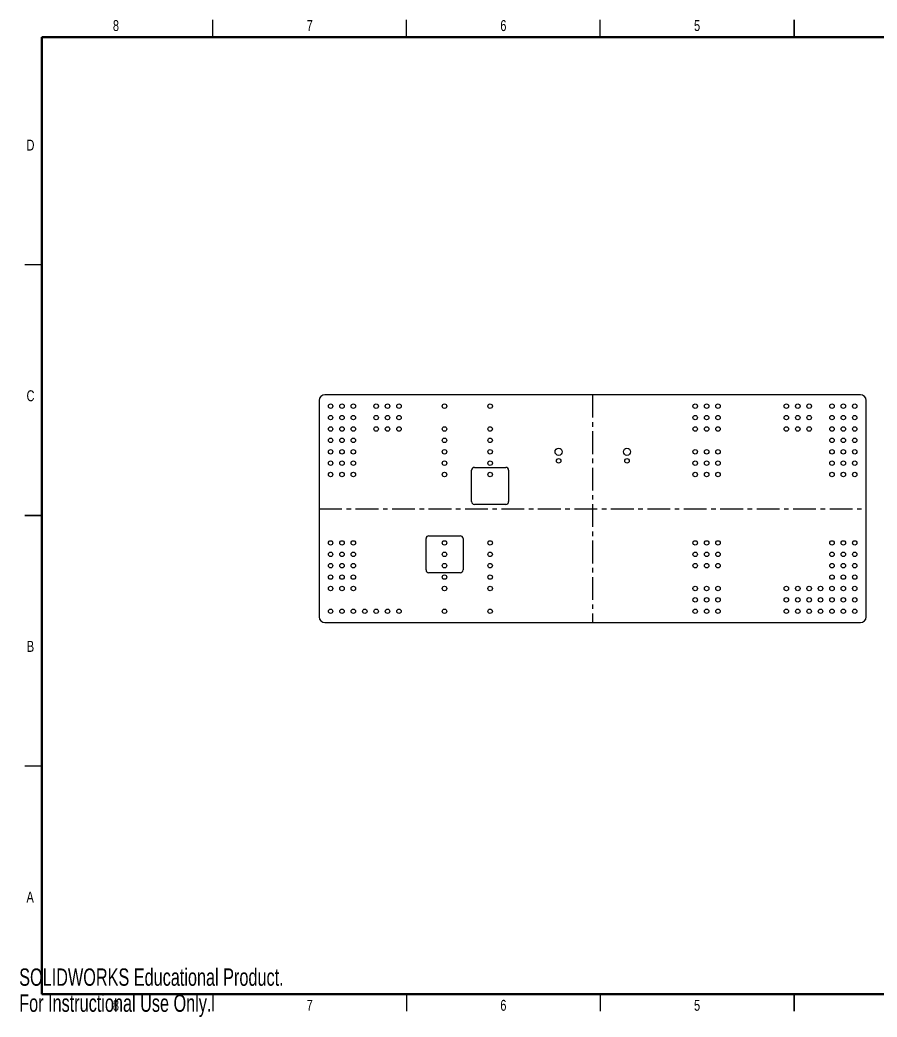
# Model space of a CAD drawing. Header units: inches. Extents: x 0 to 33.9, y 0 to 21.9.
# Drawn here: x 0.02 to 18.82, y 0 to 21.88 of the extents above; entities that cross this region are included whole.
import ezdxf

# ---------------------------------------------------------------- set-up
doc = ezdxf.new("R2010")
doc.units = ezdxf.units.IN
doc.header["$MEASUREMENT"] = 0
doc.linetypes.add('CENTERX2', pattern=[0.8, 0.5, -0.1, 0.1, -0.1])
doc.styles.add('SLDTEXTSTYLE0', font='TXT', dxfattribs={"width": 0.75})
doc.styles.add('SLDTEXTSTYLE3', font='TXT', dxfattribs={"width": 0.7})

msp = doc.modelspace()

# ---------------------------------------------------------------- linework, layer by layer
at = {"color": 7, "linetype": 'Continuous', "lineweight": 25}
for p, q in [((4.25, 21.5), (4.25, 21.875)), ((8.5, 21.5), (8.5, 21.875)), ((12.75, 21.5), (12.75, 21.875)), ((17, 21.875), (17, 21.5)), ((17, 21.5), (17, 21.875)), ((0.5, 16.5), (0.125, 16.5)), ((18.457, 13.65), (6.707, 13.65)), ((6.582, 13.525), (6.582, 8.775)), ((18.582, 8.775), (18.582, 13.525)), ((9.988, 12.057), (10.676, 12.057)), ((9.926, 11.307), (9.926, 11.994)), ((10.738, 11.994), (10.738, 11.307)), ((10.676, 11.244), (9.988, 11.244)), ((0.125, 11), (0.5, 11)), ((0.5, 11), (0.125, 11)), ((8.988, 10.557), (9.676, 10.557)), ((8.926, 9.807), (8.926, 10.494)), ((9.738, 10.494), (9.738, 9.807)), ((9.676, 9.744), (8.988, 9.744)), ((6.707, 8.65), (18.457, 8.65)), ((0.5, 5.5), (0.125, 5.5)), ((4.25, 0.5), (4.25, 0.125)), ((8.5, 0.5), (8.5, 0.125)), ((12.75, 0.5), (12.75, 0.125)), ((17, 0.125), (17, 0.5)), ((17, 0.5), (17, 0.125))]:
    msp.add_line(p, q, dxfattribs=at)
at = {"color": 7, "linetype": 'Continuous', "lineweight": 50}
for p, q in [((0.5, 0.5), (0.5, 21.5)), ((0.5, 21.5), (33.5, 21.5)), ((33.5, 0.5), (0.5, 0.5))]:
    msp.add_line(p, q, dxfattribs=at)
at = {"color": 7, "linetype": 'CENTERX2'}
for p, q in [((12.582, 13.65), (12.582, 8.65)), ((6.582, 11.15), (18.582, 11.15))]:
    msp.add_line(p, q, dxfattribs=at)
at = {"color": 7, "linetype": 'Continuous'}
for centre in [(6.832, 13.4), (7.082, 13.4), (7.332, 13.4), (7.832, 13.4), (8.082, 13.4), (8.332, 13.4), (9.332, 13.4), (10.332, 13.4), (14.832, 13.4), (15.082, 13.4), (15.332, 13.4), (16.832, 13.4), (17.082, 13.4), (17.332, 13.4), (17.832, 13.4), (18.082, 13.4), (18.332, 13.4), (6.832, 13.15), (7.082, 13.15), (7.332, 13.15), (7.832, 13.15), (8.082, 13.15), (8.332, 13.15), (14.832, 13.15), (15.082, 13.15), (15.332, 13.15), (16.832, 13.15), (17.082, 13.15), (17.332, 13.15), (17.832, 13.15), (18.082, 13.15), (18.332, 13.15), (6.832, 12.9), (7.082, 12.9), (7.332, 12.9), (7.832, 12.9), (8.082, 12.9), (8.332, 12.9), (9.332, 12.9), (10.332, 12.9), (14.832, 12.9), (15.082, 12.9), (15.332, 12.9), (16.832, 12.9), (17.082, 12.9), (17.332, 12.9), (17.832, 12.9), (18.082, 12.9), (18.332, 12.9), (6.832, 12.65), (7.082, 12.65), (7.332, 12.65), (9.332, 12.65), (10.332, 12.65), (17.832, 12.65), (18.082, 12.65), (18.332, 12.65), (6.832, 12.4), (7.082, 12.4), (7.332, 12.4), (9.332, 12.4), (10.332, 12.4), (14.832, 12.4), (15.082, 12.4), (15.332, 12.4), (17.832, 12.4), (18.082, 12.4), (18.332, 12.4), (6.832, 12.15), (7.082, 12.15), (7.332, 12.15), (9.332, 12.15), (10.332, 12.15), (14.832, 12.15), (15.082, 12.15), (15.332, 12.15), (17.832, 12.15), (18.082, 12.15), (18.332, 12.15), (6.832, 11.9), (7.082, 11.9), (7.332, 11.9), (9.332, 11.9), (10.332, 11.9), (14.832, 11.9), (15.082, 11.9), (15.332, 11.9), (17.832, 11.9), (18.082, 11.9), (18.332, 11.9), (6.832, 10.4), (7.082, 10.4), (7.332, 10.4), (9.332, 10.4), (10.332, 10.4), (14.832, 10.4), (15.082, 10.4), (15.332, 10.4), (17.832, 10.4), (18.082, 10.4), (18.332, 10.4), (6.832, 10.15), (7.082, 10.15), (7.332, 10.15), (9.332, 10.15), (10.332, 10.15), (14.832, 10.15), (15.082, 10.15), (15.332, 10.15), (17.832, 10.15), (18.082, 10.15), (18.332, 10.15), (6.832, 9.9), (7.082, 9.9), (7.332, 9.9), (9.332, 9.9), (10.332, 9.9), (14.832, 9.9), (15.082, 9.9), (15.332, 9.9), (17.832, 9.9), (18.082, 9.9), (18.332, 9.9), (6.832, 9.65), (7.082, 9.65), (7.332, 9.65), (9.332, 9.65), (10.332, 9.65), (17.832, 9.65), (18.082, 9.65), (18.332, 9.65), (6.832, 9.4), (7.082, 9.4), (7.332, 9.4), (9.332, 9.4), (10.332, 9.4), (14.832, 9.4), (15.082, 9.4), (15.332, 9.4), (16.832, 9.4), (17.082, 9.4), (17.332, 9.4), (17.582, 9.4), (17.832, 9.4), (18.082, 9.4), (18.332, 9.4), (14.832, 9.15), (15.082, 9.15), (15.332, 9.15), (16.832, 9.15), (17.082, 9.15), (17.332, 9.15), (17.582, 9.15), (17.832, 9.15), (18.082, 9.15), (18.332, 9.15), (6.832, 8.9), (7.082, 8.9), (7.332, 8.9), (7.582, 8.9), (7.832, 8.9), (8.082, 8.9), (8.332, 8.9), (9.332, 8.9), (10.332, 8.9), (14.832, 8.9), (15.082, 8.9), (15.332, 8.9), (16.832, 8.9), (17.082, 8.9), (17.332, 8.9), (17.582, 8.9), (17.832, 8.9), (18.082, 8.9), (18.332, 8.9)]:
    msp.add_circle(centre, 0.0492, dxfattribs=at)
at = {"color": 7, "linetype": 'Continuous', "lineweight": 25}
for centre, radius in [((6.832, 13.4), 0.0492), ((7.082, 13.4), 0.0492), ((7.332, 13.4), 0.0492), ((7.832, 13.4), 0.0492), ((8.082, 13.4), 0.0492), ((8.332, 13.4), 0.0492), ((9.332, 13.4), 0.0492), ((10.332, 13.4), 0.0492), ((14.832, 13.4), 0.0492), ((15.082, 13.4), 0.0492), ((15.332, 13.4), 0.0492), ((16.832, 13.4), 0.0492), ((17.082, 13.4), 0.0492), ((17.332, 13.4), 0.0492), ((17.832, 13.4), 0.0492), ((18.082, 13.4), 0.0492), ((18.332, 13.4), 0.0492), ((6.832, 13.15), 0.0492), ((7.082, 13.15), 0.0492), ((7.332, 13.15), 0.0492), ((7.832, 13.15), 0.0492), ((8.082, 13.15), 0.0492), ((8.332, 13.15), 0.0492), ((14.832, 13.15), 0.0492), ((15.082, 13.15), 0.0492), ((15.332, 13.15), 0.0492), ((16.832, 13.15), 0.0492), ((17.082, 13.15), 0.0492), ((17.332, 13.15), 0.0492), ((17.832, 13.15), 0.0492), ((18.082, 13.15), 0.0492), ((18.332, 13.15), 0.0492), ((6.832, 12.9), 0.0492), ((7.082, 12.9), 0.0492), ((7.332, 12.9), 0.0492), ((7.832, 12.9), 0.0492), ((8.082, 12.9), 0.0492), ((8.332, 12.9), 0.0492), ((9.332, 12.9), 0.0492), ((10.332, 12.9), 0.0492), ((14.832, 12.9), 0.0492), ((15.082, 12.9), 0.0492), ((15.332, 12.9), 0.0492), ((16.832, 12.9), 0.0492), ((17.082, 12.9), 0.0492), ((17.332, 12.9), 0.0492), ((17.832, 12.9), 0.0492), ((18.082, 12.9), 0.0492), ((18.332, 12.9), 0.0492), ((6.832, 12.65), 0.0492), ((7.082, 12.65), 0.0492), ((7.332, 12.65), 0.0492), ((9.332, 12.65), 0.0492), ((10.332, 12.65), 0.0492), ((17.832, 12.65), 0.0492), ((18.082, 12.65), 0.0492), ((18.332, 12.65), 0.0492), ((11.835, 12.4), 0.0787), ((13.335, 12.4), 0.0787), ((6.832, 12.4), 0.0492), ((7.082, 12.4), 0.0492), ((7.332, 12.4), 0.0492), ((9.332, 12.4), 0.0492), ((10.332, 12.4), 0.0492), ((14.832, 12.4), 0.0492), ((15.082, 12.4), 0.0492), ((15.332, 12.4), 0.0492), ((17.832, 12.4), 0.0492), ((18.082, 12.4), 0.0492), ((18.332, 12.4), 0.0492), ((6.832, 12.15), 0.0492), ((7.082, 12.15), 0.0492), ((7.332, 12.15), 0.0492), ((9.332, 12.15), 0.0492), ((10.332, 12.15), 0.0492), ((11.835, 12.2), 0.0492), ((13.335, 12.2), 0.0492), ((14.832, 12.15), 0.0492), ((15.082, 12.15), 0.0492), ((15.332, 12.15), 0.0492), ((17.832, 12.15), 0.0492), ((18.082, 12.15), 0.0492), ((18.332, 12.15), 0.0492), ((6.832, 11.9), 0.0492), ((7.082, 11.9), 0.0492), ((7.332, 11.9), 0.0492), ((9.332, 11.9), 0.0492), ((14.832, 11.9), 0.0492), ((15.082, 11.9), 0.0492), ((15.332, 11.9), 0.0492), ((17.832, 11.9), 0.0492), ((18.082, 11.9), 0.0492), ((18.332, 11.9), 0.0492), ((6.832, 10.4), 0.0492), ((7.082, 10.4), 0.0492), ((7.332, 10.4), 0.0492), ((10.332, 10.4), 0.0492), ((14.832, 10.4), 0.0492), ((15.082, 10.4), 0.0492), ((15.332, 10.4), 0.0492), ((17.832, 10.4), 0.0492), ((18.082, 10.4), 0.0492), ((18.332, 10.4), 0.0492), ((6.832, 10.15), 0.0492), ((7.082, 10.15), 0.0492), ((7.332, 10.15), 0.0492), ((10.332, 10.15), 0.0492), ((14.832, 10.15), 0.0492), ((15.082, 10.15), 0.0492), ((15.332, 10.15), 0.0492), ((17.832, 10.15), 0.0492), ((18.082, 10.15), 0.0492), ((18.332, 10.15), 0.0492), ((6.832, 9.9), 0.0492), ((7.082, 9.9), 0.0492), ((7.332, 9.9), 0.0492), ((10.332, 9.9), 0.0492), ((14.832, 9.9), 0.0492), ((15.082, 9.9), 0.0492), ((15.332, 9.9), 0.0492), ((17.832, 9.9), 0.0492), ((18.082, 9.9), 0.0492), ((18.332, 9.9), 0.0492), ((6.832, 9.65), 0.0492), ((7.082, 9.65), 0.0492), ((7.332, 9.65), 0.0492), ((9.332, 9.65), 0.0492), ((10.332, 9.65), 0.0492), ((17.832, 9.65), 0.0492), ((18.082, 9.65), 0.0492), ((18.332, 9.65), 0.0492), ((6.832, 9.4), 0.0492), ((7.082, 9.4), 0.0492), ((7.332, 9.4), 0.0492), ((9.332, 9.4), 0.0492), ((10.332, 9.4), 0.0492), ((14.832, 9.4), 0.0492), ((15.082, 9.4), 0.0492), ((15.332, 9.4), 0.0492), ((16.832, 9.4), 0.0492), ((17.082, 9.4), 0.0492), ((17.332, 9.4), 0.0492), ((17.582, 9.4), 0.0492), ((17.832, 9.4), 0.0492), ((18.082, 9.4), 0.0492), ((18.332, 9.4), 0.0492), ((14.832, 9.15), 0.0492), ((15.082, 9.15), 0.0492), ((15.332, 9.15), 0.0492), ((16.832, 9.15), 0.0492), ((17.082, 9.15), 0.0492), ((17.332, 9.15), 0.0492), ((17.582, 9.15), 0.0492), ((17.832, 9.15), 0.0492), ((18.082, 9.15), 0.0492), ((18.332, 9.15), 0.0492), ((6.832, 8.9), 0.0492), ((7.082, 8.9), 0.0492), ((7.332, 8.9), 0.0492), ((7.582, 8.9), 0.0492), ((7.832, 8.9), 0.0492), ((8.082, 8.9), 0.0492), ((8.332, 8.9), 0.0492), ((9.332, 8.9), 0.0492), ((10.332, 8.9), 0.0492), ((14.832, 8.9), 0.0492), ((15.082, 8.9), 0.0492), ((15.332, 8.9), 0.0492), ((16.832, 8.9), 0.0492), ((17.082, 8.9), 0.0492), ((17.332, 8.9), 0.0492), ((17.582, 8.9), 0.0492), ((17.832, 8.9), 0.0492), ((18.082, 8.9), 0.0492), ((18.332, 8.9), 0.0492)]:
    msp.add_circle(centre, radius, dxfattribs=at)
for centre, radius, start, end in [((6.707, 13.525), 0.125, 90, 180), ((18.457, 13.525), 0.125, 0, 90), ((9.988, 11.994), 0.0625, 90, 180), ((10.676, 11.994), 0.0625, 0, 90), ((9.988, 11.307), 0.0625, 180, 270), ((10.676, 11.307), 0.0625, 270, 0), ((8.988, 10.494), 0.0625, 90, 180), ((9.676, 10.494), 0.0625, 0, 90), ((8.988, 9.807), 0.0625, 180, 270), ((9.676, 9.807), 0.0625, 270, 0), ((6.707, 8.775), 0.125, 180, 270), ((18.457, 8.775), 0.125, 270, 0)]:
    msp.add_arc(centre, radius, start, end, dxfattribs=at)

# ---------------------------------------------------------------- texts
at = {"color": 7, "linetype": 'Continuous', "lineweight": 0, "char_height": 0.24, "attachment_point": 2, "style": 'SLDTEXTSTYLE0'}
for s, insert in [('8', (2.123, 21.873)), ('7', (6.373, 21.873)), ('6', (10.623, 21.873)), ('5', (14.873, 21.873)), ('D', (0.247, 19.249)), ('C', (0.248, 13.749)), ('B', (0.248, 8.249)), ('A', (0.24, 2.749)), ('8', (2.123, 0.373)), ('7', (6.373, 0.373)), ('6', (10.623, 0.373)), ('5', (14.873, 0.373))]:
    msp.add_mtext(s, dxfattribs=dict(at, insert=insert))
at = {"color": 7, "linetype": 'Continuous', "char_height": 0.3806, "attachment_point": 1, "style": 'SLDTEXTSTYLE3'}
for s, insert in [('SOLIDWORKS Educational Product.', (0, 1.062)), ('For Instructional Use Only.', (0, 0.491))]:
    msp.add_mtext(s, dxfattribs=dict(at, insert=insert))

doc.saveas('drawing.dxf')
